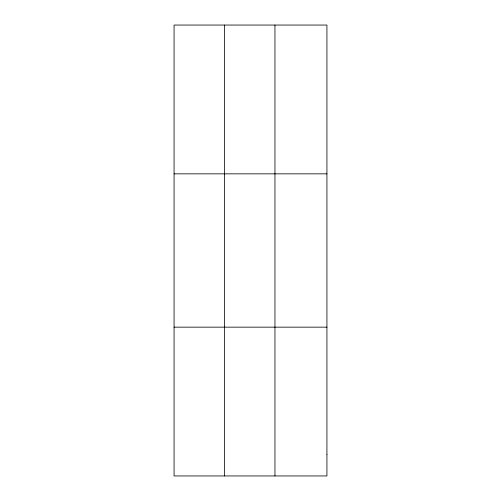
<?xml version="1.0" encoding="UTF-8"?>
<svg xmlns="http://www.w3.org/2000/svg" width="501" height="501" viewBox="0 0 501 501"><rect width="100%" height="100%" fill="white"/><g stroke="black" fill="none" stroke-linecap="round" stroke-linejoin="round"><path stroke-width="0.75" d="M224.517 475.95L224.517 25.05M274.955 475.95L274.955 25.05M174.072 173.847L326.928 173.847M174.072 327.153L326.928 327.153M326.928 454.695L326.928 475.95L174.072 475.95L174.072 25.05L326.928 25.05L326.928 454.695"/></g></svg>
